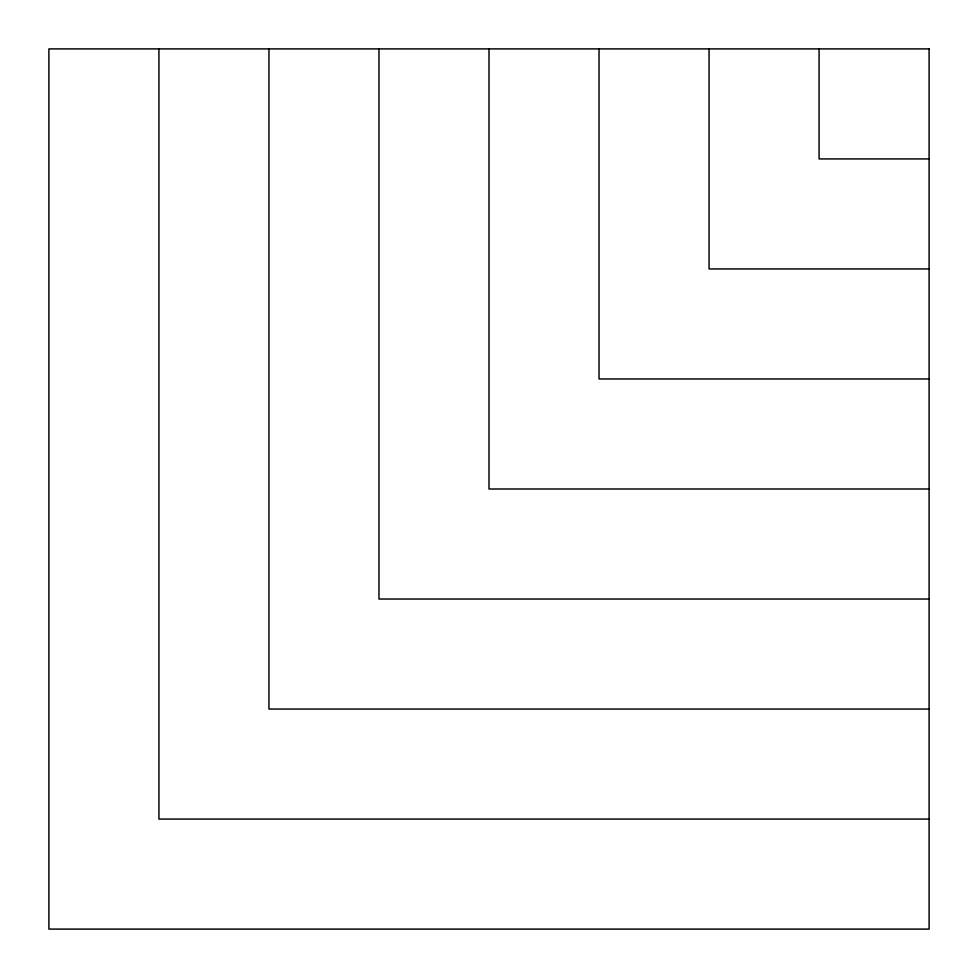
<?xml version="1.0" encoding="UTF-8"?>
<svg xmlns="http://www.w3.org/2000/svg" width="978" height="978" viewBox="0 0 978 978"><rect width="100%" height="100%" fill="white"/><g stroke="black" fill="none" stroke-linecap="round" stroke-linejoin="round"><path stroke-width="1.47" d="M929.1 158.925L819.075 158.925L819.075 48.9M929.1 268.95L709.05 268.95L709.05 48.9M929.1 378.975L599.025 378.975L599.025 48.9M929.1 489L489 489L489 48.9M929.1 599.025L378.975 599.025L378.975 48.9M929.1 709.05L268.95 709.05L268.95 48.9M929.1 819.075L158.925 819.075L158.925 48.9M929.1 48.9L48.9 48.9L48.9 929.1L929.1 929.1L929.1 48.9"/></g></svg>
